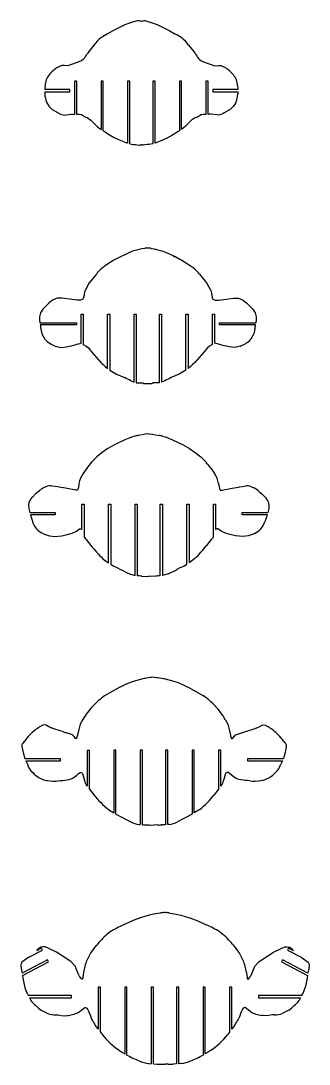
# Model space of a CAD drawing. Extents: x -545 to 865, y -1806 to 2117.
# Drawn here: x -398.5 to -268, y -326.4 to 145.7 of the extents above; entities that cross this region are included whole.
import ezdxf

# ---------------------------------------------------------------- set-up
doc = ezdxf.new("R2010")
doc.units = 0
doc.layers.get('0').update_dxf_attribs({"linetype": 'CONTINUOUS'})

msp = doc.modelspace()

# ---------------------------------------------------------------- linework, layer by layer
at = {"color": 7, "linetype": 'CONTINUOUS'}
for p, q in [((-354.21, 142.57), (-356.63, 141.34)), ((-351.47, 143.87), (-354.21, 142.57)), ((-346.38, 145.52), (-348, 145.03)), ((-344.96, 145.65), (-345.07, 145.66)), ((-344.38, 145.59), (-344.96, 145.65)), ((-343.6, 145.59), (-343.02, 145.65)), ((-343.02, 145.65), (-342.91, 145.66)), ((-341.6, 145.52), (-339.98, 145.03)), ((-336.52, 143.87), (-333.77, 142.57)), ((-333.77, 142.57), (-331.35, 141.34)), ((-356.63, 141.34), (-359.22, 139.86)), ((-331.35, 141.34), (-328.77, 139.86)), ((-365.39, 134.75), (-367.74, 131.74)), ((-322.6, 134.75), (-320.24, 131.74)), ((-367.74, 131.74), (-368.24, 131.04)), ((-320.24, 131.74), (-319.74, 131.04)), ((-372.22, 127.18), (-376.83, 125.47)), ((-315.77, 127.18), (-311.16, 125.47)), ((-385.14, 121.81), (-385.65, 121.2)), ((-373.21, 118.41), (-374.21, 118.41)), ((-374.21, 118.41), (-374.21, 103.38)), ((-373.21, 103.36), (-373.21, 118.41)), ((-361.21, 118.41), (-362.21, 118.41)), ((-362.21, 118.41), (-362.21, 96.52)), ((-361.21, 95.92), (-361.21, 118.41)), ((-349.21, 118.41), (-350.21, 118.41)), ((-350.21, 118.41), (-350.21, 90.36)), ((-349.21, 90.02), (-349.21, 118.41)), ((-337.77, 118.41), (-338.77, 118.41)), ((-338.77, 118.41), (-338.77, 90.02)), ((-337.77, 90.36), (-337.77, 118.41)), ((-325.77, 118.41), (-326.77, 118.41)), ((-326.77, 118.41), (-326.77, 95.92)), ((-325.77, 96.52), (-325.77, 118.41)), ((-313.77, 118.41), (-314.77, 118.41)), ((-314.77, 118.41), (-314.77, 103.36)), ((-313.77, 103.38), (-313.77, 118.41)), ((-302.84, 121.81), (-302.33, 121.2)), ((-376.34, 114.59), (-387.67, 114.59)), ((-387.65, 113.59), (-376.34, 113.59)), ((-376.34, 113.59), (-376.34, 114.59)), ((-300.31, 114.59), (-311.65, 114.59)), ((-311.65, 114.59), (-311.65, 113.59)), ((-311.65, 113.59), (-300.33, 113.59)), ((-384.23, 105.6), (-381.57, 104)), ((-381.57, 104), (-380.6, 103.5)), ((-306.42, 104), (-307.38, 103.5)), ((-303.75, 105.6), (-306.42, 104)), ((-375.63, 103.43), (-375.27, 103.41)), ((-370.81, 103.12), (-370.6, 103.05)), ((-368.53, 102.01), (-366.76, 100.72)), ((-319.46, 102.01), (-321.22, 100.72)), ((-317.17, 103.12), (-317.38, 103.05)), ((-312.35, 103.43), (-312.71, 103.41)), ((-358.79, 94.35), (-358.06, 93.88)), ((-358.06, 93.88), (-356.2, 92.9)), ((-356.2, 92.9), (-353.57, 91.62)), ((-353.57, 91.62), (-350.67, 90.5)), ((-347.55, 89.75), (-346.61, 89.76)), ((-340.43, 89.75), (-341.37, 89.76)), ((-334.41, 91.62), (-337.32, 90.5)), ((-331.78, 92.9), (-334.41, 91.62)), ((-329.92, 93.88), (-331.78, 92.9)), ((-329.2, 94.35), (-329.92, 93.88)), ((-343.81, 42.5), (-345.56, 42.04)), ((-342.43, 42.74), (-343.81, 42.5)), ((-342.41, 42.75), (-342.43, 42.74)), ((-339.62, 42.75), (-339.6, 42.74)), ((-339.6, 42.74), (-338.22, 42.5)), ((-338.22, 42.5), (-336.47, 42.04)), ((-355.56, 37.83), (-356.37, 37.37)), ((-355.5, 37.87), (-355.56, 37.83)), ((-349.36, 40.91), (-355.5, 37.87)), ((-347.9, 41.4), (-349.36, 40.91)), ((-345.56, 42.04), (-347.9, 41.4)), ((-336.47, 42.04), (-334.13, 41.4)), ((-334.13, 41.4), (-332.67, 40.91)), ((-332.67, 40.91), (-329.32, 39.4)), ((-329.23, 38.9), (-329.32, 39.4)), ((-328.35, 38.9), (-329.23, 38.9)), ((-328.35, 38.9), (-326.53, 37.87)), ((-326.53, 37.87), (-326.47, 37.83)), ((-326.47, 37.83), (-325.66, 37.37)), ((-360.16, 34.99), (-360.58, 34.68)), ((-356.37, 37.37), (-360.16, 34.99)), ((-325.66, 37.37), (-321.87, 34.99)), ((-321.87, 34.99), (-321.44, 34.68)), ((-364.31, 31.11), (-367.49, 27.1)), ((-317.72, 31.11), (-314.54, 27.1)), ((-369.44, 23.63), (-369.63, 23.08)), ((-367.49, 27.1), (-369.44, 23.63)), ((-314.54, 27.1), (-312.59, 23.63)), ((-312.59, 23.63), (-312.4, 23.08)), ((-384.08, 19.36), (-385.8, 17.97)), ((-373.02, 19.33), (-375.38, 19.61)), ((-309.01, 19.33), (-306.64, 19.61)), ((-297.95, 19.36), (-296.23, 17.97)), ((-390.05, 11.75), (-390.06, 11.68)), ((-371.24, 12.92), (-370.24, 12.92)), ((-371.24, -0.18), (-371.24, 12.92)), ((-370.24, 12.92), (-370.24, -0.81)), ((-359.24, 12.92), (-358.24, 12.92)), ((-359.24, -11.57), (-359.24, 12.92)), ((-358.24, 12.92), (-358.24, -12.31)), ((-347.24, 12.92), (-346.24, 12.92)), ((-347.24, -17.81), (-347.24, 12.92)), ((-346.24, 12.92), (-346.24, -18.06)), ((-335.79, 12.92), (-334.79, 12.92)), ((-335.79, -18.06), (-335.79, 12.92)), ((-334.79, 12.92), (-334.79, -17.81)), ((-323.79, 12.92), (-322.79, 12.92)), ((-323.79, -12.31), (-323.79, 12.92)), ((-322.79, 12.92), (-322.79, -11.57)), ((-311.79, 12.92), (-310.79, 12.92)), ((-311.79, -0.81), (-311.79, 12.92)), ((-310.79, 12.92), (-310.79, -0.18)), ((-291.98, 11.75), (-291.97, 11.68)), ((-389.83, 9.1), (-373.36, 9.1)), ((-373.36, 8.1), (-389.69, 8.1)), ((-389.49, 6.38), (-388.98, 4.05)), ((-373.36, 9.1), (-373.36, 8.1)), ((-308.67, 9.1), (-292.2, 9.1)), ((-308.67, 8.1), (-308.67, 9.1)), ((-292.33, 8.1), (-308.67, 8.1)), ((-292.54, 6.38), (-293.05, 4.05)), ((-388.98, 4.05), (-387.6, 1.6)), ((-293.05, 4.05), (-294.43, 1.6)), ((-382.91, -1.53), (-382.8, -1.57)), ((-371.7, -0.28), (-371.24, -0.18)), ((-370.24, -0.81), (-369.98, -0.97)), ((-366.47, -4.14), (-362.27, -8.84)), ((-315.56, -4.14), (-319.76, -8.84)), ((-311.79, -0.81), (-312.05, -0.97)), ((-310.33, -0.28), (-310.79, -0.18)), ((-299.12, -1.53), (-299.23, -1.57)), ((-362.27, -8.84), (-361.82, -9.29)), ((-361.82, -9.29), (-361.24, -9.87)), ((-320.21, -9.29), (-320.79, -9.87)), ((-319.76, -8.84), (-320.21, -9.29)), ((-355.14, -14.15), (-351.57, -15.72)), ((-326.89, -14.15), (-330.46, -15.72)), ((-348.72, -17.19), (-347.25, -17.81)), ((-347.25, -17.81), (-347.24, -17.81)), ((-343.71, -18.05), (-343.34, -18.16)), ((-338.32, -18.05), (-338.69, -18.16)), ((-334.78, -17.81), (-334.79, -17.81)), ((-333.31, -17.19), (-334.78, -17.81)), ((-343.59, -41.59), (-345.3, -41.88)), ((-342.24, -41.3), (-343.59, -41.59)), ((-342.13, -41.27), (-342.24, -41.3)), ((-340.6, -41.22), (-342.13, -41.27)), ((-340.6, -41.22), (-339.07, -41.27)), ((-339.07, -41.27), (-338.96, -41.3)), ((-338.96, -41.3), (-337.61, -41.59)), ((-337.61, -41.59), (-335.9, -41.88)), ((-355.81, -46), (-359.06, -47.79)), ((-351.39, -43.95), (-355.81, -46)), ((-349.91, -43.26), (-351.39, -43.95)), ((-347.97, -42.56), (-349.91, -43.26)), ((-333.23, -42.56), (-331.29, -43.26)), ((-331.29, -43.26), (-329.81, -43.95)), ((-329.81, -43.95), (-325.39, -46)), ((-325.39, -46), (-322.15, -47.79)), ((-368.67, -56.78), (-370.28, -59.16)), ((-312.53, -56.78), (-310.92, -59.16)), ((-387.13, -65.1), (-388.21, -65.61)), ((-381.72, -65.14), (-384.08, -64.79)), ((-381.18, -65.24), (-381.72, -65.14)), ((-378.32, -65.72), (-381.18, -65.24)), ((-373.61, -66.64), (-378.32, -65.72)), ((-307.59, -66.64), (-302.88, -65.72)), ((-302.88, -65.72), (-300.03, -65.24)), ((-300.03, -65.24), (-299.48, -65.14)), ((-299.48, -65.14), (-297.12, -64.79)), ((-294.07, -65.1), (-292.99, -65.61)), ((-393.44, -70.02), (-393.89, -70.58)), ((-393.23, -69.79), (-393.44, -70.02)), ((-287.97, -69.79), (-287.76, -70.02)), ((-287.76, -70.02), (-287.31, -70.58)), ((-370.82, -72.97), (-369.82, -72.97)), ((-370.82, -84.48), (-370.82, -72.97)), ((-369.82, -72.97), (-369.82, -87.89)), ((-358.82, -72.97), (-357.82, -72.97)), ((-358.82, -99.59), (-358.82, -72.97)), ((-357.82, -72.97), (-357.82, -100.2)), ((-346.82, -72.97), (-345.82, -72.97)), ((-346.82, -105.35), (-346.82, -72.97)), ((-345.82, -72.97), (-345.82, -105.45)), ((-335.38, -72.97), (-334.38, -72.97)), ((-335.38, -105.45), (-335.38, -72.97)), ((-334.38, -72.97), (-334.38, -105.35)), ((-323.38, -72.97), (-322.38, -72.97)), ((-323.38, -100.2), (-323.38, -72.97)), ((-322.38, -72.97), (-322.38, -99.59)), ((-311.38, -87.89), (-311.38, -72.97)), ((-311.38, -72.97), (-310.38, -72.97)), ((-310.38, -72.97), (-310.38, -84.48)), ((-394.48, -76.79), (-382.9, -76.79)), ((-382.9, -77.79), (-394.15, -77.79)), ((-393.8, -78.86), (-393.22, -80.67)), ((-382.9, -76.79), (-382.9, -77.79)), ((-298.3, -76.79), (-286.73, -76.79)), ((-298.3, -77.79), (-298.3, -76.79)), ((-287.05, -77.79), (-298.3, -77.79)), ((-287.4, -78.86), (-287.99, -80.67)), ((-393.22, -80.67), (-393.15, -80.89)), ((-287.99, -80.67), (-288.05, -80.89)), ((-388.38, -86.31), (-387.79, -86.61)), ((-383.09, -87.61), (-379.87, -87.28)), ((-379.87, -87.28), (-377.47, -86.75)), ((-301.33, -87.28), (-303.73, -86.75)), ((-298.11, -87.61), (-301.33, -87.28)), ((-292.82, -86.31), (-293.41, -86.61)), ((-354.99, -101.73), (-353.32, -102.59)), ((-326.21, -101.73), (-327.88, -102.59)), ((-349.34, -104.54), (-346.82, -105.35)), ((-343.71, -105.55), (-341.96, -105.7)), ((-341.96, -105.7), (-340.6, -105.61)), ((-339.24, -105.7), (-340.6, -105.61)), ((-337.5, -105.55), (-339.24, -105.7)), ((-331.86, -104.54), (-334.38, -105.35)), ((-345.48, -152.65), (-348.63, -153.6)), ((-342.64, -151.93), (-345.48, -152.65)), ((-342.38, -151.88), (-342.64, -151.93)), ((-339.97, -151.5), (-342.38, -151.88)), ((-339.48, -151.37), (-339.97, -151.5)), ((-336.94, -151.37), (-336.45, -151.5)), ((-336.45, -151.5), (-334.04, -151.88)), ((-334.04, -151.88), (-333.78, -151.93)), ((-333.78, -151.93), (-330.94, -152.65)), ((-330.94, -152.65), (-327.79, -153.6)), ((-353.66, -155.82), (-360.61, -159.71)), ((-353.57, -155.78), (-353.66, -155.82)), ((-322.85, -155.78), (-322.76, -155.82)), ((-322.76, -155.82), (-315.81, -159.71)), ((-365.8, -164.3), (-365.88, -164.38)), ((-310.62, -164.3), (-310.54, -164.38)), ((-383.05, -174.8), (-384.39, -174.29)), ((-293.37, -174.8), (-292.03, -174.29)), ((-379.14, -176.05), (-383.05, -174.8)), ((-372.27, -174.89), (-372.69, -176.88)), ((-304.15, -174.89), (-303.73, -176.88)), ((-297.28, -176.05), (-293.37, -174.8)), ((-397.47, -185.39), (-396.73, -188.03)), ((-396.73, -188.03), (-396.66, -188.21)), ((-380.51, -188.21), (-396.66, -188.21)), ((-380.51, -189.21), (-380.51, -188.21)), ((-367.43, -184.39), (-368.43, -184.39)), ((-368.43, -184.39), (-368.43, -200.61)), ((-367.43, -201.91), (-367.43, -184.39)), ((-355.43, -184.38), (-356.43, -184.38)), ((-356.43, -184.38), (-356.43, -212.74)), ((-355.43, -213.34), (-355.43, -184.38)), ((-343.43, -184.38), (-344.43, -184.38)), ((-344.43, -184.38), (-344.43, -217.97)), ((-343.43, -218.06), (-343.43, -184.38)), ((-331.99, -184.38), (-332.99, -184.38)), ((-332.99, -184.38), (-332.99, -218.06)), ((-331.99, -217.97), (-331.99, -184.38)), ((-319.99, -184.38), (-320.99, -184.38)), ((-320.99, -184.38), (-320.99, -213.34)), ((-319.99, -212.74), (-319.99, -184.38)), ((-307.99, -184.38), (-308.99, -184.38)), ((-308.99, -184.38), (-308.99, -201.91)), ((-307.99, -200.61), (-307.99, -184.38)), ((-279.76, -188.21), (-295.91, -188.21)), ((-295.91, -188.21), (-295.91, -189.21)), ((-279.69, -188.03), (-279.76, -188.21)), ((-278.95, -185.39), (-279.69, -188.03)), ((-396.26, -189.21), (-395.53, -190.61)), ((-396.26, -189.21), (-380.51, -189.21)), ((-295.91, -189.21), (-280.16, -189.21)), ((-280.16, -189.21), (-280.89, -190.61)), ((-386.7, -198.02), (-386.47, -198.06)), ((-379.51, -198.03), (-376.63, -197.53)), ((-376.63, -197.53), (-374.99, -196.91)), ((-299.79, -197.53), (-301.43, -196.91)), ((-296.91, -198.03), (-299.79, -197.53)), ((-289.72, -198.02), (-289.95, -198.06)), ((-367.43, -201.91), (-365.4, -204.55)), ((-308.99, -201.91), (-311.02, -204.55)), ((-358.86, -211.15), (-356.43, -212.74)), ((-317.56, -211.15), (-319.99, -212.74)), ((-355.43, -213.34), (-348.77, -216.74)), ((-320.99, -213.34), (-327.65, -216.74)), ((-345.05, -217.9), (-344.43, -217.97)), ((-343.43, -218.06), (-341.69, -218.14)), ((-339.87, -218.19), (-338.21, -218.16)), ((-336.55, -218.19), (-338.21, -218.16)), ((-332.99, -218.06), (-334.73, -218.14)), ((-331.37, -217.9), (-331.99, -217.97)), ((-340.41, -259), (-344.4, -260.11)), ((-326.1, -259), (-322.11, -260.11)), ((-348.39, -261.75), (-351.9, -263.36)), ((-344.43, -260.12), (-348.39, -261.75)), ((-344.41, -260.12), (-344.43, -260.12)), ((-344.4, -260.11), (-344.41, -260.12)), ((-322.11, -260.11), (-322.1, -260.12)), ((-322.1, -260.12), (-322.08, -260.12)), ((-322.08, -260.12), (-318.12, -261.75)), ((-318.12, -261.75), (-314.61, -263.36)), ((-358.04, -266.53), (-359.42, -267.63)), ((-308.47, -266.53), (-307.09, -267.63)), ((-394.92, -278.01), (-395.97, -278.8)), ((-394.92, -278.01), (-388.67, -274.8)), ((-389.13, -273.91), (-391.35, -275.05)), ((-388.67, -274.8), (-389.13, -273.91)), ((-379.78, -277.3), (-382.35, -275.74)), ((-375.83, -280), (-379.78, -277.3)), ((-290.68, -280), (-286.73, -277.3)), ((-286.73, -277.3), (-284.16, -275.74)), ((-277.38, -273.91), (-277.84, -274.8)), ((-277.84, -274.8), (-271.59, -278.01)), ((-275.16, -275.05), (-277.38, -273.91)), ((-271.59, -278.01), (-270.54, -278.8)), ((-398.46, -281.39), (-398.41, -282.02)), ((-386.39, -279.25), (-397.95, -285.19)), ((-397.78, -286.22), (-385.93, -280.14)), ((-385.93, -280.14), (-386.39, -279.25)), ((-373.76, -282.25), (-375.83, -280)), ((-373.32, -283.48), (-373.54, -282.78)), ((-293.19, -283.48), (-292.97, -282.78)), ((-292.75, -282.25), (-290.68, -280)), ((-280.12, -279.25), (-280.58, -280.14)), ((-280.58, -280.14), (-268.73, -286.22)), ((-268.56, -285.18), (-280.12, -279.25)), ((-268.05, -281.39), (-268.09, -282.02)), ((-397.78, -286.22), (-397.64, -287.15)), ((-397.64, -287.15), (-397.59, -287.43)), ((-397.59, -287.43), (-397.44, -288.22)), ((-372.3, -286.08), (-373.32, -283.48)), ((-371.7, -287.08), (-371.96, -286.65)), ((-294.81, -287.07), (-294.55, -286.65)), ((-294.21, -286.08), (-293.19, -283.48)), ((-268.92, -287.43), (-269.07, -288.22)), ((-268.87, -287.15), (-268.92, -287.43)), ((-268.73, -286.22), (-268.87, -287.15)), ((-397.44, -288.22), (-396.64, -291.77)), ((-362.48, -291.57), (-363.48, -291.57)), ((-363.48, -291.57), (-363.48, -310.62)), ((-362.48, -311.94), (-362.48, -291.57)), ((-350.48, -291.57), (-351.48, -291.57)), ((-351.48, -291.57), (-351.48, -321.69)), ((-350.48, -322.27), (-350.48, -291.57)), ((-338.48, -291.57), (-339.48, -291.57)), ((-339.48, -291.57), (-339.48, -326.22)), ((-338.48, -326.29), (-338.48, -291.57)), ((-327.03, -291.57), (-328.03, -291.57)), ((-328.03, -291.57), (-328.03, -326.29)), ((-327.03, -326.22), (-327.03, -291.57)), ((-315.03, -291.57), (-316.03, -291.57)), ((-316.03, -291.57), (-316.03, -322.27)), ((-315.03, -321.69), (-315.03, -291.57)), ((-303.03, -291.57), (-304.03, -291.57)), ((-304.03, -291.57), (-304.03, -311.94)), ((-303.03, -310.62), (-303.03, -291.57)), ((-269.07, -288.22), (-269.87, -291.77)), ((-395.22, -295.13), (-395.09, -295.39)), ((-375.55, -295.39), (-395.09, -295.39)), ((-394.63, -296.39), (-394, -297.51)), ((-394.63, -296.39), (-375.55, -296.39)), ((-375.55, -296.39), (-375.55, -295.39)), ((-271.42, -295.39), (-290.96, -295.39)), ((-290.96, -295.39), (-290.96, -296.39)), ((-290.96, -296.39), (-271.88, -296.39)), ((-271.88, -296.39), (-272.5, -297.51)), ((-271.29, -295.13), (-271.42, -295.39)), ((-389.23, -301.99), (-386.27, -303.44)), ((-277.28, -301.99), (-280.24, -303.44)), ((-377.54, -304.4), (-377.06, -304.34)), ((-288.96, -304.4), (-289.45, -304.34)), ((-362.48, -311.94), (-361.58, -313.07)), ((-304.03, -311.94), (-304.93, -313.07)), ((-353.88, -320.19), (-352.46, -321.1)), ((-312.63, -320.19), (-314.05, -321.1)), ((-352.46, -321.1), (-351.48, -321.69)), ((-314.05, -321.1), (-315.03, -321.69)), ((-340.7, -326.07), (-340.59, -326.08)), ((-340.59, -326.08), (-339.48, -326.22)), ((-338.48, -326.29), (-336.98, -326.35)), ((-334.73, -326.37), (-333.25, -326.37)), ((-331.78, -326.37), (-333.25, -326.37)), ((-328.03, -326.29), (-329.53, -326.35)), ((-325.92, -326.08), (-327.03, -326.22)), ((-325.81, -326.07), (-325.92, -326.08))]:
    msp.add_line(p, q, dxfattribs=at)
at = {"color": 7, "linetype": 'CONTINUOUS', "flags": 128}
for points in [[(-348, 145.03), (-349.75, 144.5), (-351.47, 143.87)], [(-339.98, 145.03), (-338.23, 144.5), (-336.52, 143.87)], [(-368.24, 131.04), (-368.45, 130.75), (-368.65, 130.46), (-369, 129.96), (-369.05, 129.89), (-369.06, 129.88), (-369.06, 129.88), (-369.06, 129.88), (-369.06, 129.88), (-369.06, 129.88), (-369.06, 129.88), (-369.06, 129.88), (-369.06, 129.88), (-369.06, 129.88), (-369.06, 129.88), (-369.06, 129.88), (-369.07, 129.87), (-369.08, 129.86), (-369.09, 129.84), (-369.12, 129.79), (-369.18, 129.71), (-369.29, 129.55), (-369.46, 129.3), (-369.87, 128.71), (-370.34, 128.18), (-370.93, 127.79), (-372.22, 127.18)], [(-319.74, 131.04), (-319.53, 130.75), (-319.33, 130.46), (-318.98, 129.96), (-318.93, 129.89), (-318.92, 129.88), (-318.92, 129.88), (-318.92, 129.88), (-318.92, 129.88), (-318.92, 129.88), (-318.92, 129.88), (-318.92, 129.88), (-318.92, 129.88), (-318.92, 129.88), (-318.92, 129.88), (-318.92, 129.88), (-318.91, 129.87), (-318.91, 129.86), (-318.89, 129.84), (-318.86, 129.79), (-318.8, 129.71), (-318.69, 129.55), (-318.52, 129.3), (-318.11, 128.71), (-317.64, 128.18), (-317.05, 127.79), (-315.77, 127.18)], [(-376.83, 125.47), (-377.87, 125.37), (-378.92, 125.5), (-379.45, 125.53), (-379.97, 125.43), (-380.94, 125.03)], [(-311.16, 125.47), (-310.11, 125.37), (-309.06, 125.5), (-308.54, 125.53), (-308.02, 125.43), (-307.04, 125.03)], [(-387.53, 116.34), (-387.62, 115.46), (-387.67, 114.59)], [(-387.65, 113.59), (-387.65, 113.07), (-387.64, 112.61)], [(-300.45, 116.34), (-300.36, 115.46), (-300.31, 114.59)], [(-300.33, 113.59), (-300.33, 113.07), (-300.34, 112.61)], [(-386.85, 108.84), (-385.77, 107.03), (-384.23, 105.6)], [(-301.13, 108.84), (-302.21, 107.03), (-303.75, 105.6)], [(-380.6, 103.5), (-379.4, 103.09), (-378.77, 103.07), (-378.15, 103.21), (-375.63, 103.43)], [(-375.27, 103.41), (-374.75, 103.39), (-374.21, 103.38)], [(-366.76, 100.72), (-365.25, 99.24), (-363.74, 97.77)], [(-321.22, 100.72), (-322.73, 99.24), (-324.25, 97.77)], [(-312.71, 103.41), (-313.23, 103.39), (-313.77, 103.38)], [(-307.38, 103.5), (-308.58, 103.09), (-309.21, 103.07), (-309.83, 103.21), (-312.35, 103.43)], [(-363.74, 97.77), (-362.97, 97.13), (-362.21, 96.52)], [(-361.21, 95.92), (-360.4, 95.39), (-359.59, 94.84), (-358.79, 94.35)], [(-326.77, 95.92), (-327.59, 95.39), (-328.4, 94.84), (-329.2, 94.35)], [(-324.25, 97.77), (-325.01, 97.13), (-325.77, 96.52)], [(-350.67, 90.5), (-350.42, 90.42), (-350.21, 90.36)], [(-349.21, 90.02), (-348.39, 89.81), (-347.55, 89.75)], [(-346.61, 89.76), (-345.81, 89.54), (-345, 89.39)], [(-341.37, 89.76), (-342.17, 89.54), (-342.98, 89.39)], [(-338.77, 90.02), (-339.59, 89.81), (-340.43, 89.75)], [(-337.32, 90.5), (-337.56, 90.42), (-337.77, 90.36)], [(-345, 89.39), (-344.72, 89.49), (-344.45, 89.58), (-344.22, 89.51), (-343.99, 89.55)], [(-342.98, 89.39), (-343.26, 89.49), (-343.53, 89.58), (-343.76, 89.51), (-343.99, 89.55)], [(-375.38, 19.61), (-379.79, 20.16), (-382.01, 20.13), (-384.08, 19.36)], [(-369.63, 23.08), (-369.89, 21.58), (-370.06, 20.45), (-370.23, 20.11), (-370.47, 19.81), (-370.77, 19.59), (-371.5, 19.36), (-373.02, 19.33)], [(-312.4, 23.08), (-312.14, 21.58), (-311.96, 20.45), (-311.8, 20.11), (-311.56, 19.81), (-311.26, 19.59), (-310.53, 19.36), (-309.01, 19.33)], [(-306.64, 19.61), (-302.24, 20.17), (-300.02, 20.13), (-297.95, 19.36)], [(-385.8, 17.97), (-388.55, 15.24), (-389.63, 13.63), (-390.05, 11.75)], [(-296.23, 17.97), (-293.47, 15.24), (-292.4, 13.63), (-291.98, 11.75)], [(-390.06, 11.68), (-390.04, 10.39), (-389.83, 9.1)], [(-291.97, 11.68), (-291.98, 10.39), (-292.2, 9.1)], [(-382.8, -1.57), (-380.33, -2.08), (-377.81, -1.83)], [(-377.81, -1.83), (-376.66, -1.57), (-375.52, -1.3), (-374.45, -1.01), (-373.41, -0.73), (-372.55, -0.48), (-371.7, -0.28)], [(-369.98, -0.97), (-368.92, -1.55), (-367.93, -2.23), (-367.23, -3.21), (-366.47, -4.14)], [(-312.05, -0.97), (-313.11, -1.55), (-314.09, -2.23), (-314.8, -3.21), (-315.56, -4.14)], [(-304.22, -1.83), (-305.37, -1.57), (-306.51, -1.3), (-307.58, -1.01), (-308.62, -0.73), (-309.48, -0.48), (-310.33, -0.28)], [(-299.23, -1.57), (-301.7, -2.08), (-304.22, -1.83)], [(-361.24, -9.87), (-360.29, -10.74), (-359.24, -11.57)], [(-358.24, -12.31), (-356.7, -13.28), (-355.14, -14.15)], [(-323.79, -12.31), (-325.33, -13.28), (-326.89, -14.15)], [(-320.79, -9.87), (-321.74, -10.74), (-322.79, -11.57)], [(-346.24, -18.06), (-344.96, -18.11), (-343.71, -18.05)], [(-335.79, -18.06), (-337.07, -18.11), (-338.32, -18.05)], [(-346.75, -42.21), (-347.36, -42.37), (-347.97, -42.56)], [(-334.46, -42.21), (-333.84, -42.37), (-333.23, -42.56)], [(-359.06, -47.79), (-361.67, -49.56), (-364.09, -51.56)], [(-322.15, -47.79), (-319.54, -49.56), (-317.11, -51.56)], [(-372.29, -64.25), (-372.53, -65.85), (-372.71, -66.44), (-372.83, -66.59), (-372.92, -66.65), (-373.01, -66.68), (-373.21, -66.7), (-373.61, -66.64)], [(-308.91, -64.25), (-308.67, -65.85), (-308.5, -66.44), (-308.37, -66.59), (-308.29, -66.65), (-308.19, -66.68), (-307.99, -66.7), (-307.59, -66.64)], [(-390.21, -67.05), (-391.77, -68.37), (-393.23, -69.79)], [(-290.99, -67.05), (-289.44, -68.37), (-287.97, -69.79)], [(-394.94, -73.12), (-394.9, -74.97), (-394.48, -76.79)], [(-286.26, -73.12), (-286.3, -74.97), (-286.73, -76.79)], [(-394.15, -77.79), (-393.99, -78.28), (-393.8, -78.86)], [(-287.05, -77.79), (-287.21, -78.28), (-287.4, -78.86)], [(-377.47, -86.75), (-375.31, -86.13), (-373.29, -85.17), (-371.9, -84.23), (-371.63, -84.17), (-371.35, -84.17), (-371.08, -84.25), (-370.86, -84.43), (-370.82, -84.48)], [(-303.73, -86.75), (-305.89, -86.13), (-307.91, -85.17), (-309.3, -84.23), (-309.58, -84.17), (-309.85, -84.17), (-310.12, -84.25), (-310.34, -84.43), (-310.38, -84.48)], [(-387.79, -86.61), (-385.5, -87.37), (-383.09, -87.61)], [(-369.82, -87.89), (-368.88, -89.03), (-366.75, -91.74)], [(-311.38, -87.89), (-312.33, -89.03), (-314.45, -91.74)], [(-293.41, -86.61), (-295.7, -87.37), (-298.11, -87.61)], [(-361.48, -97.56), (-360.15, -98.65), (-358.82, -99.59)], [(-319.72, -97.56), (-321.05, -98.65), (-322.38, -99.59)], [(-348.63, -153.6), (-351.13, -154.62), (-353.55, -155.76), (-353.57, -155.77), (-353.57, -155.77), (-353.57, -155.78), (-353.57, -155.78), (-353.57, -155.78)], [(-338.21, -151.38), (-338.82, -151.3), (-339.48, -151.37)], [(-338.21, -151.38), (-337.6, -151.3), (-336.94, -151.37)], [(-327.79, -153.6), (-325.29, -154.62), (-322.87, -155.76), (-322.85, -155.77), (-322.85, -155.77), (-322.85, -155.77), (-322.85, -155.78), (-322.85, -155.78)], [(-384.39, -174.29), (-384.4, -174.29), (-384.4, -174.29), (-384.42, -174.28), (-384.48, -174.26), (-384.71, -174.17), (-384.94, -174.08), (-385.08, -174.02), (-385.77, -173.71), (-387.09, -173.02), (-387.81, -172.85), (-388.54, -172.98), (-389.83, -173.71)], [(-370.45, -170.44), (-371.57, -172.58), (-372.27, -174.89)], [(-305.97, -170.44), (-304.85, -172.58), (-304.15, -174.89)], [(-292.03, -174.29), (-292.02, -174.29), (-292.02, -174.29), (-292, -174.28), (-291.94, -174.26), (-291.71, -174.17), (-291.48, -174.08), (-291.34, -174.02), (-290.65, -173.71), (-289.33, -173.02), (-288.61, -172.85), (-287.88, -172.98), (-286.59, -173.71)], [(-374.42, -178.19), (-375.07, -177.39), (-376.02, -177.03), (-377.85, -176.44), (-377.92, -176.43), (-377.95, -176.44), (-377.98, -176.45)], [(-373.13, -178.81), (-373.29, -178.97), (-373.38, -179.02), (-373.48, -179.05), (-373.59, -179.04), (-373.69, -179), (-373.87, -178.87), (-374.42, -178.19)], [(-303.29, -178.81), (-303.13, -178.97), (-303.04, -179.02), (-302.94, -179.05), (-302.83, -179.04), (-302.73, -179), (-302.55, -178.87), (-302, -178.19)], [(-302, -178.19), (-301.35, -177.39), (-300.4, -177.03), (-298.57, -176.43), (-298.5, -176.43), (-298.47, -176.44), (-298.44, -176.45)], [(-396.77, -180.2), (-397.68, -181.27), (-397.87, -181.58), (-397.98, -181.91), (-397.97, -182.61), (-397.47, -185.39)], [(-279.65, -180.2), (-278.74, -181.27), (-278.55, -181.58), (-278.44, -181.91), (-278.45, -182.61), (-278.95, -185.39)], [(-381.56, -198.18), (-380.54, -198.1), (-379.51, -198.03)], [(-374.99, -196.91), (-373.18, -195.68), (-372.4, -194.9), (-371.71, -194.41), (-371.46, -194.35), (-371.18, -194.37), (-370.94, -194.5), (-370.75, -194.68), (-370.59, -194.92), (-370.23, -195.96), (-369.98, -197.04), (-369.7, -198.1)], [(-301.43, -196.91), (-303.24, -195.68), (-304.02, -194.9), (-304.71, -194.41), (-304.96, -194.35), (-305.23, -194.37), (-305.48, -194.5), (-305.67, -194.68), (-305.83, -194.92), (-306.19, -195.96), (-306.44, -197.04), (-306.72, -198.1)], [(-294.86, -198.18), (-295.88, -198.1), (-296.91, -198.03)], [(-337.58, -258.38), (-338.99, -258.7), (-340.41, -259)], [(-335.4, -258.01), (-336.49, -258.18), (-337.58, -258.38)], [(-333.25, -257.87), (-333.45, -257.83), (-333.64, -257.8)], [(-333.25, -257.87), (-333.06, -257.83), (-332.87, -257.8)], [(-331.11, -258.01), (-330.02, -258.18), (-328.93, -258.38)], [(-328.93, -258.38), (-327.52, -258.7), (-326.1, -259)], [(-382.35, -275.74), (-385.74, -274.05), (-387.5, -273.37), (-388.44, -273.27), (-389.37, -273.44)], [(-284.16, -275.74), (-280.77, -274.05), (-279.01, -273.37), (-278.07, -273.27), (-277.14, -273.44)], [(-398.08, -280.26), (-398.38, -280.79), (-398.46, -281.39)], [(-398.41, -282.02), (-398.04, -284.59), (-397.95, -285.19)], [(-395.97, -278.8), (-397.03, -279.53), (-398.08, -280.26)], [(-270.54, -278.8), (-269.48, -279.53), (-268.43, -280.26)], [(-268.09, -282.02), (-268.47, -284.59), (-268.56, -285.18)], [(-268.43, -280.26), (-268.13, -280.79), (-268.05, -281.39)], [(-370.1, -284.85), (-370.41, -287.1), (-370.52, -287.65), (-370.58, -287.8), (-370.63, -287.85), (-370.67, -287.89), (-370.73, -287.92), (-370.8, -287.93), (-370.94, -287.9), (-371.06, -287.84), (-371.18, -287.75), (-371.37, -287.53), (-371.7, -287.08)], [(-296.41, -284.85), (-296.1, -287.1), (-295.99, -287.65), (-295.92, -287.8), (-295.88, -287.85), (-295.84, -287.89), (-295.78, -287.92), (-295.7, -287.93), (-295.57, -287.9), (-295.45, -287.84), (-295.33, -287.75), (-295.14, -287.53), (-294.81, -287.07)], [(-371.9, -302.62), (-371, -301.93), (-370.18, -301.16), (-369.73, -300.83), (-369.46, -300.74), (-369.18, -300.73), (-368.91, -300.83), (-368.68, -300.99), (-368.33, -301.43), (-367.82, -302.44), (-367.42, -303.49), (-367.03, -304.55), (-366.64, -305.61)], [(-294.61, -302.62), (-295.51, -301.93), (-296.33, -301.16), (-296.78, -300.83), (-297.05, -300.74), (-297.33, -300.73), (-297.6, -300.83), (-297.83, -300.99), (-298.18, -301.43), (-298.69, -302.44), (-299.09, -303.49), (-299.47, -304.55), (-299.87, -305.61)], [(-382.86, -304.06), (-381.53, -304.14), (-380.21, -304.34), (-378.88, -304.45), (-377.54, -304.4)], [(-283.64, -304.06), (-284.98, -304.14), (-286.3, -304.34), (-287.63, -304.45), (-288.96, -304.4)]]:
    msp.add_lwpolyline(points, dxfattribs=at)
at = {"color": 7, "linetype": 'CONTINUOUS'}
for centre, radius, start, end in [((-345.37, 142.17), 3.5, 85.0194, 106.7984), ((-344.27, 146.07), 0.496, 256.6967, 303.6504), ((-343.72, 146.07), 0.496, 236.3465, 283.3048), ((-342.61, 142.17), 3.5, 73.2013, 94.9807), ((-346.58, 119.98), 23.91, 131.2918, 141.8703), ((-346.86, 115.98), 26.89, 117.3628, 125.2033), ((-341.15, 115.93), 26.94, 54.8051, 62.6294), ((-341.41, 119.98), 23.92, 38.1311, 48.7067), ((-376.14, 114.43), 11.64, 114.3785, 140.6761), ((-311.85, 114.43), 11.64, 39.3271, 65.6179), ((-379.81, 116.16), 7.72, 139.1809, 178.6374), ((-308.17, 116.16), 7.72, 1.3627, 40.8197), ((-374.96, 113.28), 12.7, 183.0548, 200.4883), ((-313.03, 113.28), 12.7, 339.514, 356.9445), ((-373.38, 89.25), 14.11, 79.5, 89.3253), ((-367.82, 106.01), 4.06, 226.765, 260.0182), ((-320.16, 106.01), 4.06, 279.9732, 313.2437), ((-314.6, 89.24), 14.12, 90.6741, 100.495), ((-341.48, 37.08), 5.75, 85.3792, 99.321), ((-340.55, 37.08), 5.75, 80.6789, 94.6208), ((-345.75, 15.46), 24.28, 127.6621, 139.8666), ((-336.29, 15.46), 24.29, 40.1347, 52.3347), ((-355.33, 11.36), 34.52, 185.4307, 188.295), ((-326.75, 11.37), 34.57, 351.7082, 354.5681), ((-377.76, 11.27), 13.79, 224.5008, 248.079), ((-304.27, 11.27), 13.8, 291.9255, 315.497), ((-408.18, -129.96), 127.49, 62.1984, 63.6405), ((-341.75, -14.34), 4.14, 247.361, 280.2021), ((-340.28, -14.34), 4.14, 259.7979, 292.639), ((-272.89, -131.84), 129.6, 116.3713, 117.7898), ((-341.38, -62.37), 20.86, 100.8334, 104.8966), ((-339.81, -62.32), 20.81, 75.0986, 79.1715), ((-341.14, -76.33), 33.77, 132.8195, 144.6191), ((-340.06, -76.33), 33.77, 35.3815, 47.1812), ((-361.73, -65.42), 10.6, 143.7703, 170.5431), ((-319.47, -65.42), 10.6, 9.4583, 36.2294), ((-383.55, -74.2), 9.77, 118.4685, 132.9378), ((-385.2, -69.03), 4.38, 75.1789, 116.1215), ((-349.02, -68.33), 23.63, 168.6611, 170.0588), ((-332.15, -68.32), 23.59, 9.9378, 11.3379), ((-296, -69.03), 4.38, 63.8741, 104.8211), ((-297.7, -74.27), 9.86, 47.1251, 61.4693), ((-391.09, -73.23), 3.85, 136.6204, 178.3799), ((-290.11, -73.23), 3.85, 1.6216, 43.3781), ((-384.84, -78.38), 8.69, 196.7815, 245.8947), ((-296.37, -78.38), 8.69, 294.1049, 343.2185), ((-328.35, -62.27), 48.4, 217.5079, 226.8162), ((-352.87, -62.25), 48.43, 313.187, 322.4893), ((-338, -66.84), 38.81, 239.2836, 244.031), ((-313.92, -26.8), 85.42, 242.5313, 245.5053), ((-367.29, -26.79), 85.44, 294.4951, 297.4686), ((-343.2, -66.83), 38.81, 295.9696, 300.7163), ((-350.23, -220.63), 115.27, 86.753, 87.8069), ((-330.97, -220.52), 115.15, 92.1926, 93.2475), ((-338.52, -189.92), 37.42, 126.171, 136.7939), ((-337.9, -189.92), 37.43, 43.2072, 53.8283), ((-342.18, -187.01), 32.77, 136.3365, 149.6327), ((-334.24, -187), 32.76, 30.3657, 43.665), ((-380.38, -189.68), 18.55, 120.6152, 128.9268), ((-296.04, -189.68), 18.55, 51.0726, 59.3847), ((-376.48, -194.86), 25.03, 128.4128, 144.14), ((-321.81, -10.71), 175, 250.8752, 251.2788), ((-378.27, -176.63), 5.59, 337.0713, 357.468), ((-298.15, -176.63), 5.58, 182.5278, 202.9346), ((-354.13, -12.11), 173.53, 288.7191, 289.126), ((-299.93, -194.86), 25.03, 35.8601, 51.5874), ((-387.93, -188.46), 7.9, 195.7342, 228.9652), ((-288.49, -188.46), 7.9, 311.0374, 344.2639), ((-384.74, -187), 11.19, 221.5403, 259.9254), ((-383.63, -183.29), 15.04, 259.1284, 277.9024), ((-363.66, -196.62), 6.22, 193.7831, 219.8511), ((-312.76, -196.62), 6.22, 320.1474, 346.2217), ((-292.79, -183.28), 15.04, 262.0993, 280.8671), ((-291.68, -187), 11.19, 280.075, 318.4591), ((-335.63, -181.58), 37.61, 217.6527, 231.8427), ((-341.25, -181.13), 38.24, 308.2751, 322.2287), ((-343.51, -206.43), 11.58, 243.0085, 262.3581), ((-332.91, -206.42), 11.58, 277.6464, 296.9869), ((-339.4, -163.57), 54.62, 267.5967, 269.5063), ((-337.02, -163.57), 54.62, 270.4937, 272.4033), ((-332.81, -272.33), 14.56, 93.2689, 100.2383), ((-333.7, -272.35), 14.58, 79.7656, 86.7275), ((-331.87, -309.66), 50.45, 113.3948, 121.246), ((-334.63, -309.64), 50.42, 58.7514, 66.606), ((-328.91, -301.86), 45.85, 131.7033, 140.5529), ((-337.57, -301.83), 45.82, 39.4428, 48.2997), ((-386.18, -279.39), 6.75, 118.226, 139.983), ((-344.94, -289.98), 25.95, 138.3354, 156.0016), ((-321.57, -289.97), 25.95, 23.9978, 41.6665), ((-280.33, -279.39), 6.75, 40.0168, 61.7751), ((-377.26, -284.02), 3.92, 18.4182, 26.8561), ((-344.21, -288.9), 26.21, 158.791, 171.0979), ((-322.3, -288.9), 26.2, 8.9013, 21.2098), ((-289.25, -284.02), 3.92, 153.1472, 161.593), ((-348.29, -272.26), 27.71, 209.9319, 211.3118), ((-317.92, -272.43), 27.36, 328.6793, 330.0769), ((-386.77, -289.61), 10.09, 192.3218, 213.1561), ((-279.73, -289.61), 10.09, 326.8433, 347.6803), ((-374.79, -281.79), 24.83, 219.2945, 234.4469), ((-291.72, -281.79), 24.83, 305.5534, 320.7052), ((-382.83, -294.18), 9.87, 249.6362, 269.7986), ((-378.42, -291.69), 12.73, 276.1589, 300.8292), ((-342.87, -294.12), 26.4, 205.7871, 218.6892), ((-323.63, -294.13), 26.39, 321.3102, 334.2141), ((-288.09, -291.69), 12.73, 239.1708, 263.8411), ((-283.68, -294.18), 9.87, 270.2014, 290.3638), ((-336.77, -293.96), 31.31, 217.6083, 236.8869), ((-329.76, -293.94), 31.34, 303.1222, 322.3833), ((-328.09, -282.45), 45.67, 240.6555, 248.3759), ((-339.93, -314.97), 11.13, 243.3465, 266.0346), ((-326.58, -314.97), 11.13, 273.9659, 296.6545), ((-338.42, -282.45), 45.67, 291.6235, 299.3438), ((-335.21, -268.82), 57.56, 268.2406, 270.4825), ((-331.3, -268.68), 57.69, 269.5201, 271.7568)]:
    msp.add_arc(centre, radius, start, end, dxfattribs=at)

doc.saveas('drawing.dxf')
